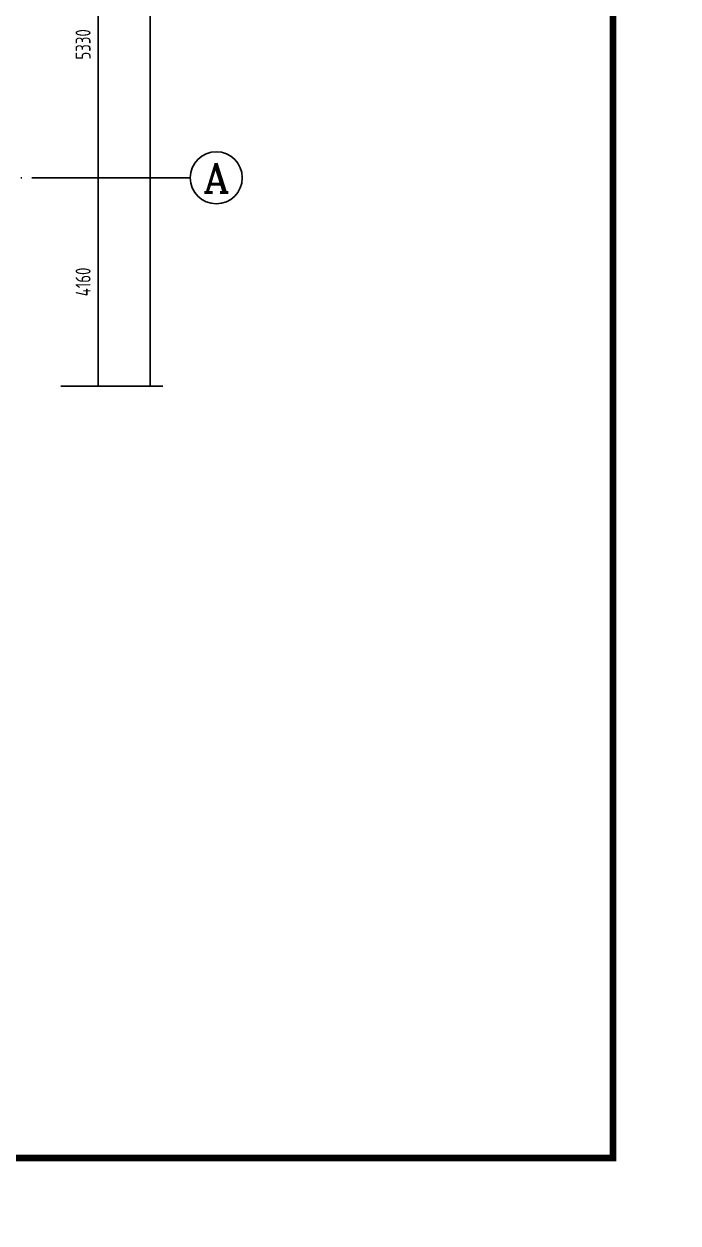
# Model space of a CAD drawing. Extents: x -726032 to 135930, y -151624 to 587044.
# Drawn here: x -315292 to -302225, y 390898 to 414850 of the extents above; entities that cross this region are included whole.
import ezdxf
from ezdxf.enums import TextEntityAlignment as Align

# ---------------------------------------------------------------- set-up
doc = ezdxf.new("R2010")
doc.units = 0
doc.header["$LTSCALE"] = 1000
doc.header["$MEASUREMENT"] = 0
doc.linetypes.add('DOTE', pattern=[2.42, 2, -0.2, 0.02, -0.2])
doc.layers.get('0').update_dxf_attribs({"linetype": 'CONTINUOUS'})
doc.layers.get('DEFPOINTS').update_dxf_attribs({"color": 1, "linetype": 'CONTINUOUS'})
for name, color, linetype in [('AXIS', 245, 'CONTINUOUS'), ('AXIS_TEXT', 7, 'CONTINUOUS'), ('DOTE', 8, 'DOTE'), ('PUB_TITLE', 1, 'CONTINUOUS')]:
    doc.layers.add(name, color=color, linetype=linetype)
doc.styles.add('COMPLEX', font='COMPLEX')
doc.styles.add('DIM_FONT', font='isocp.shx', dxfattribs={"width": 0.8})
doc.dimstyles.new('AXIS', dxfattribs={"dimtxt": 300, "dimasz": 1, "dimexe": 250, "dimexo": 300, "dimgap": 150, "dimtad": 1, "dimdec": 0, "dimzin": 0, "dimdsep": 46, "dimtxsty": 'DIM_FONT', "dimcen": 0.09, "dimse1": 1, "dimse2": 1, "dimclrt": 142, "dimadec": 0, "dimazin": 0, "dimtfac": 1, "dimtdec": 0, "dimtix": 1, "dimtmove": 2, "dimatfit": 3, "dimfxl": 1, "dimtolj": 1, "dimtzin": 0, "dimarcsym": 0})
doc.dimstyles.new('DIMN', dxfattribs={"dimtxt": 300, "dimasz": 1, "dimexe": 250, "dimexo": 300, "dimgap": 150, "dimtad": 1, "dimdec": 0, "dimzin": 0, "dimdsep": 46, "dimtxsty": 'DIM_FONT', "dimcen": 0.09, "dimclrt": 142, "dimadec": 0, "dimazin": 0, "dimtfac": 1, "dimtdec": 0, "dimtix": 1, "dimtmove": 2, "dimatfit": 3, "dimfxl": 1, "dimtolj": 1, "dimtzin": 0, "dimarcsym": 0})

# ---------------------------------------------------------------- blocks, each defined once
blk = doc.blocks.new('*D456')
at = {"layer": 'AXIS', "color": 0, "lineweight": -2, "transparency": 16777216}
for p, q in [((-314556, 434163), (-312521, 434163)), ((-312771, 434162), (-312771, 407617)), ((-314556, 407616), (-312521, 407616))]:
    blk.add_line(p, q, dxfattribs=at)
at = {"layer": 'AXIS', "color": 0, "transparency": 16777216}
for points in [[(-312771, 434162), (-312771, 434162), (-312771, 434163)], [(-312771, 407617), (-312771, 407617), (-312771, 407616)]]:
    blk.add_solid(points, dxfattribs=at)
at = {"layer": 'DEFPOINTS', "color": 0, "transparency": 16777216}
for p in [(-314856, 434163), (-314856, 407616), (-312771, 407616)]:
    blk.add_point(p, dxfattribs=at)
at = {"layer": 'AXIS', "color": 142, "transparency": 16777216, "insert": (-313071, 420890), "char_height": 300, "attachment_point": 5, "rotation": 90, "style": 'DIM_FONT'}
blk.add_mtext('\\A1;26546', dxfattribs=at)
blk = doc.blocks.new('_AXISO')
blk.add_circle((0, 0), 0.5)
at = {"layer": 'AXIS_TEXT', "style": 'COMPLEX', "width": 1.041667}
blk.add_attdef('A', text='', height=0.56, dxfattribs=at).set_placement((-0.25, -0.28), (0.25, -0.28), align=Align.FIT)
blk = doc.blocks.new('*D3144')
at = {"layer": 'AXIS', "color": 0, "lineweight": -2, "transparency": 16777216}
blk.add_line((-313811, 411776), (-313811, 407617), dxfattribs=at)
at = {"layer": 'AXIS', "color": 0, "transparency": 16777216}
for points in [[(-313811, 411776), (-313811, 411776), (-313811, 411777)], [(-313811, 407617), (-313811, 407617), (-313811, 407616)]]:
    blk.add_solid(points, dxfattribs=at)
at = {"layer": 'DEFPOINTS', "color": 0, "transparency": 16777216}
for p in [(-314856, 411777), (-314856, 407616), (-313811, 407616)]:
    blk.add_point(p, dxfattribs=at)
at = {"layer": 'AXIS', "color": 142, "transparency": 16777216, "insert": (-314111, 409697), "char_height": 300, "attachment_point": 5, "rotation": 90, "style": 'DIM_FONT'}
blk.add_mtext('\\A1;4160', dxfattribs=at)
blk = doc.blocks.new('*D3145')
at = {"layer": 'AXIS', "color": 0, "lineweight": -2, "transparency": 16777216}
blk.add_line((-313811, 417106), (-313811, 411778), dxfattribs=at)
at = {"layer": 'AXIS', "color": 0, "transparency": 16777216}
for points in [[(-313811, 417106), (-313811, 417106), (-313811, 417107)], [(-313811, 411778), (-313811, 411778), (-313811, 411777)]]:
    blk.add_solid(points, dxfattribs=at)
at = {"layer": 'DEFPOINTS', "color": 0, "transparency": 16777216}
for p in [(-314856, 417107), (-314856, 411777), (-313811, 411777)]:
    blk.add_point(p, dxfattribs=at)
at = {"layer": 'AXIS', "color": 142, "transparency": 16777216, "insert": (-314111, 414442), "char_height": 300, "attachment_point": 5, "rotation": 90, "style": 'DIM_FONT'}
blk.add_mtext('\\A1;5330', dxfattribs=at)

msp = doc.modelspace()

# ---------------------------------------------------------------- linework, layer by layer
at = {"layer": 'AXIS'}
msp.add_line((-311969.9, 411776.6), (-314856.4, 411776.6), dxfattribs=at)
at = {"layer": 'DOTE'}
msp.add_line((-385312.2, 411776.6), (-314465.2, 411776.6), dxfattribs=at)
at = {"layer": 'PUB_TITLE'}
for points, const_width in [([(-398815.4, 390898.4), (-302225.4, 390898.4), (-302225.4, 445498.4), (-398815.4, 445498.4)], 0.234), ([(-396215.4, 392198.4), (-303525.4, 392198.4), (-303525.4, 444198.4), (-396215.4, 444198.4)], 130)]:
    msp.add_lwpolyline(points, close=True, dxfattribs=dict(at, const_width=const_width))

# ---------------------------------------------------------------- block references
at = {"layer": 'AXIS'}
ref = msp.add_blockref('_AXISO', (-311449.9, 411776.6), dxfattribs=dict(at, xscale=-1040, yscale=1040, zscale=1040))
ref.add_attrib('A', 'A', dxfattribs={"layer": 'AXIS_TEXT', "height": 582.4, "style": 'COMPLEX', "width": 1.041667}).set_placement((-311709.9, 411485.4), (-311189.9, 411485.4), align=Align.FIT)

# ---------------------------------------------------------------- dimensions: what is measured, and where the dimension line sits
dim = msp.add_aligned_dim(p1=(-314856.4, 434162.6), p2=(-314856.4, 407616.4), distance=2085.8, dimstyle='DIMN', dxfattribs=at)
dim.commit()
dim.dimension.update_dxf_attribs({"geometry": '*D456', "text_midpoint": (-313070.7, 420889.5)})
for base, p1, p2, picture, middle in [((-313810.7, 411776.6), (-314856.4, 417106.6), (-314856.4, 411776.6), '*D3145', (-314110.7, 414441.6)), ((-313810.7, 407616.4), (-314856.4, 411776.6), (-314856.4, 407616.4), '*D3144', (-314110.7, 409696.5))]:
    dim = msp.add_linear_dim(base=base, p1=p1, p2=p2, angle=270, dimstyle='AXIS', dxfattribs=at)
    dim.commit()
    dim.dimension.update_dxf_attribs({"geometry": picture, "text_midpoint": middle})

doc.saveas('drawing.dxf')
